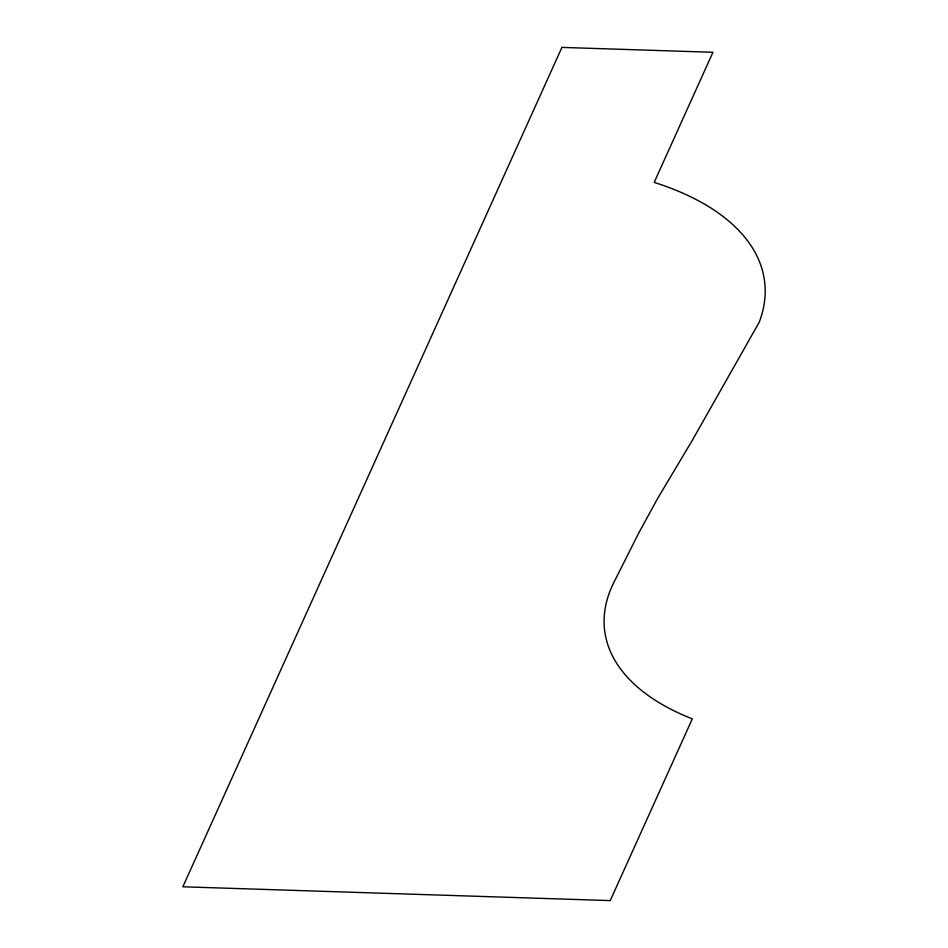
<?xml version="1.0" encoding="UTF-8"?>
<svg xmlns="http://www.w3.org/2000/svg" width="948" height="948" viewBox="0 0 948 948"><rect width="100%" height="100%" fill="white"/><g stroke="black" fill="none" stroke-linecap="round" stroke-linejoin="round"><path stroke-width="1.42" d="M561.927 47.4L182.857 886.783L610.228 900.6L692.301 718.857A280.809 144.203 -7.4 0 1 615.359 579.501L638.585 533.297L657.474 498.731L691.756 441.294L759.218 322.249A294.318 151.147 -7.4 0 0 654.179 182.407L712.943 52.282L561.927 47.4"/></g></svg>
